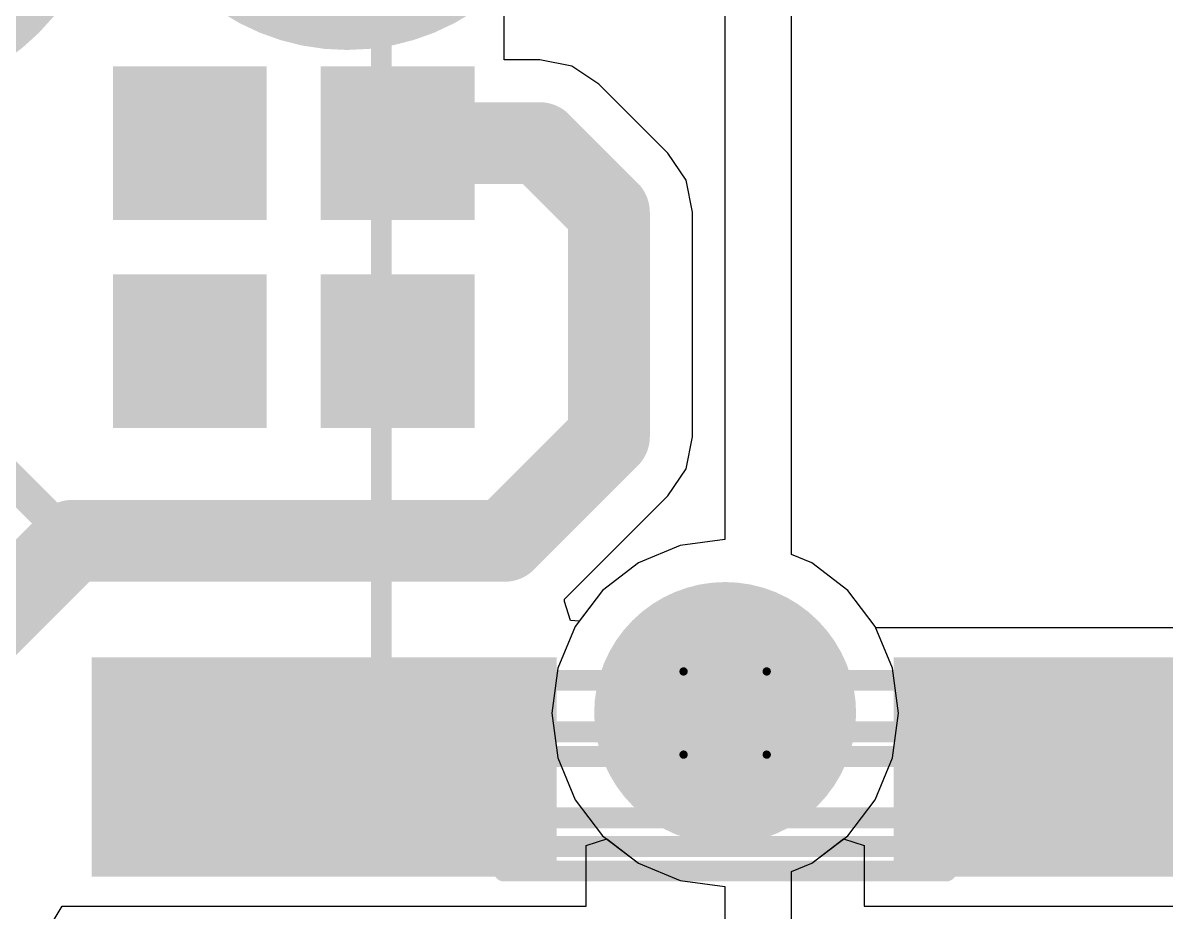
# Model space of a CAD drawing. Header units: millimetres. Extents: x 5 to 399, y 5 to 287.
# Drawn here: x 240.02 to 247, y 134.52 to 139.95 of the extents above; entities that cross this region are included whole.
import ezdxf

# ---------------------------------------------------------------- set-up
doc = ezdxf.new("R2010")
doc.units = ezdxf.units.MM
for name, color, linetype in [('BottomLayer', 5, 'Continuous'), ('BottomOverlay', 54, 'Continuous'), ('BottomPaste', 16, 'Continuous'), ('BottomSolder', 6, 'Continuous'), ('DrillDrawing', 1, 'Continuous'), ('MidLayer1', 16, 'Continuous'), ('MidLayer2', 76, 'Continuous'), ('PadHoleLayer', 156, 'Continuous'), ('TopLayer', 1, 'Continuous'), ('TopOverlay', 2, 'Continuous'), ('TopPaste', 8, 'Continuous'), ('TopSolder', 216, 'Continuous')]:
    doc.layers.add(name, color=color, linetype=linetype)

# ---------------------------------------------------------------- blocks, each defined once
blk = doc.blocks.new('TP1_5MM_B_50')
at = {"layer": 'BottomLayer', "const_width": 0.75}
blk.add_lwpolyline([(-0.375, 0, 1), (0.375, 0, 1)], format="xyb", close=True, dxfattribs=at)
at = {"layer": 'BottomOverlay'}
for points, const_width in [([(1.27, 0, 1), (-1.27, 0, 1)], 0.254), ([(-1.3335, 0, 1), (-1.2065, 0, 1)], 0.127), ([(1.2065, 0, 1), (1.3335, 0, 1)], 0.127)]:
    blk.add_lwpolyline(points, format="xyb", close=True, dxfattribs=dict(at, const_width=const_width))
at = {"layer": 'BottomPaste', "const_width": 0.75}
blk.add_lwpolyline([(-0.375, 0, 1), (0.375, 0, 1)], format="xyb", close=True, dxfattribs=at)
at = {"layer": 'BottomSolder', "const_width": 0.75}
blk.add_lwpolyline([(-0.375, 0, 1), (0.375, 0, 1)], format="xyb", close=True, dxfattribs=at)
blk = doc.blocks.new('TP1_5MM_B_161')
at = {"layer": 'BottomLayer', "const_width": 0.75}
blk.add_lwpolyline([(-0.375, 0, 1), (0.375, 0, 1)], format="xyb", close=True, dxfattribs=at)
at = {"layer": 'BottomOverlay'}
for points, const_width in [([(1.27, 0, 1), (-1.27, 0, 1)], 0.254), ([(-1.3335, 0, 1), (-1.2065, 0, 1)], 0.127), ([(1.2065, 0, 1), (1.3335, 0, 1)], 0.127)]:
    blk.add_lwpolyline(points, format="xyb", close=True, dxfattribs=dict(at, const_width=const_width))
at = {"layer": 'BottomPaste', "const_width": 0.75}
blk.add_lwpolyline([(-0.375, 0, 1), (0.375, 0, 1)], format="xyb", close=True, dxfattribs=at)
at = {"layer": 'BottomSolder', "const_width": 0.75}
blk.add_lwpolyline([(-0.375, 0, 1), (0.375, 0, 1)], format="xyb", close=True, dxfattribs=at)
blk = doc.blocks.new('CON_SMD_50P_ERNI_154765_279')
at = {"layer": 'BottomSolder'}
blk.add_solid([(-17.38, 0.07), (-17.52, 0.07), (-17.38, -0.07), (-17.52, -0.07)], dxfattribs=at)
at = {"layer": 'PadHoleLayer', "const_width": 0.8}
blk.add_lwpolyline([(-17.85, 0, 1), (-17.05, 0, 1)], format="xyb", close=True, dxfattribs=at)
at = {"layer": 'TopLayer'}
for points in [[(-17.18, 3.8), (-18.38, 3.8), (-17.18, 1.1), (-18.38, 1.1)], [(-14.84, 3.67), (-15.64, 3.67), (-14.84, 2.87), (-15.64, 2.87)], [(-13.57, 3.67), (-14.37, 3.67), (-13.57, 2.87), (-14.37, 2.87)], [(-14.84, 2.4), (-15.64, 2.4), (-14.84, 1.6), (-15.64, 1.6)], [(-13.57, 2.4), (-14.37, 2.4), (-13.57, 1.6), (-14.37, 1.6)], [(-17.18, -1.1), (-18.38, -1.1), (-17.18, -3.8), (-18.38, -3.8)]]:
    blk.add_solid(points, dxfattribs=at)
at = {"layer": 'TopOverlay', "const_width": 0.127}
for points in [[(-18.2651, 3.4, -0.414214), (-18.1651, 3.5)], [(-17.3651, 3.5, -0.414214), (-17.2651, 3.4)], [(-15.486, 3.4446, -0.414214), (-15.386, 3.5446)], [(-15.086, 3.5446, -0.414214), (-14.986, 3.4446)], [(-14.216, 3.4446, -0.414214), (-14.116, 3.5446)], [(-13.816, 3.5446, -0.414214), (-13.716, 3.4446)], [(-18.1651, 3.13, -0.414214), (-18.2651, 3.23)], [(-18.0151, 3.13, -0.414214), (-17.9151, 3.03)], [(-17.9151, 2.98, -0.414214), (-18.0151, 2.88)], [(-15.486, 2.1746, -0.414214), (-15.386, 2.2746)], [(-15.086, 2.2746, -0.414214), (-14.986, 2.1746)], [(-14.216, 2.1746, -0.414214), (-14.116, 2.2746)], [(-13.816, 2.2746, -0.414214), (-13.716, 2.1746)], [(-17.9749, 2.05, -0.411194), (-17.7151, 1.75)], [(-17.8249, 2.05, -0.411201), (-17.5651, 1.75)], [(-17.7151, -1.75, -0.411194), (-17.9749, -2.05)], [(-17.5651, -1.75, -0.411201), (-17.8249, -2.05)]]:
    blk.add_lwpolyline(points, format="xyb", dxfattribs=at)
for points in [[(-18.1651, 3.5), (-17.3651, 3.5)], [(-15.386, 3.5446), (-15.086, 3.5446)], [(-14.116, 3.5446), (-13.816, 3.5446)], [(-15.486, 3.4446), (-15.486, 2.9319)], [(-14.986, 3.4446), (-14.986, 2.9319)], [(-14.216, 3.4446), (-14.216, 2.9319)], [(-13.716, 3.4446), (-13.716, 2.9319)], [(-18.2651, 3.4), (-18.2651, 3.23)], [(-17.2651, 3.4), (-17.2651, 2.1)], [(-18.1651, 3.13), (-18.0151, 3.13)], [(-17.9151, 3.03), (-17.9151, 2.98)], [(-18.2651, 2.88), (-17.9651, 2.88)], [(-18.2651, 2.88), (-18.2651, 2.78)], [(-17.9651, 2.88), (-17.9651, 2.78)], [(-17.9651, 2.88), (-17.9151, 2.88)], [(-17.9151, 2.88), (-17.9151, 2.1)], [(-15.486, 2.9319), (-15.486, 2.8835)], [(-15.486, 2.8835), (-14.986, 2.8835)], [(-14.986, 2.9319), (-14.986, 2.8835)], [(-14.216, 2.9319), (-14.216, 2.8835)], [(-14.216, 2.8835), (-13.716, 2.8835)], [(-13.716, 2.9319), (-13.716, 2.8835)], [(-18.2651, 2.78), (-18.2651, 2.1344)], [(-18.2651, 2.78), (-17.9651, 2.78)], [(-17.9651, 2.78), (-17.9651, 2.1344)], [(-15.386, 2.2746), (-15.086, 2.2746)], [(-14.116, 2.2746), (-13.816, 2.2746)], [(-15.486, 2.1746), (-15.486, 1.6619)], [(-14.986, 2.1746), (-14.986, 1.6619)], [(-14.216, 2.1746), (-14.216, 1.6619)], [(-13.716, 2.1746), (-13.716, 1.6619)], [(-18.2651, 2.1344), (-18.2651, 2.1)], [(-18.2651, 2.1344), (-17.9651, 2.1344)], [(-17.9651, 2.1344), (-17.9651, 2.1)], [(-18.2651, 2.1), (-17.9651, 2.1)], [(-18.2651, 2.1), (-18.2651, 2.05)], [(-18.2651, 2.05), (-18.2651, -2.05)], [(-18.2651, 2.05), (-18.0901, 2.05)], [(-18.0901, 2.05), (-17.9749, 2.05)], [(-18.0901, 2.05), (-18.0901, -2.05)], [(-17.9749, 2.05), (-17.8249, 2.05)], [(-17.9651, 2.1), (-17.2501, 2.1)], [(-17.9651, 2.1), (-17.9651, 2.05)], [(-17.2501, 2.1), (-17.1501, 2.1)], [(-17.2501, 2.1), (-17.2501, 1.7)], [(-17.1501, 2.1), (-8.5, 2.1)], [(-17.7151, 1.75), (-17.7151, -1.75)], [(-17.5651, 1.75), (-17.5651, -1.75)], [(-17.2501, 1.7), (-17.2501, -2.1)], [(-15.486, 1.6619), (-15.486, 1.6135)], [(-15.486, 1.6135), (-14.986, 1.6135)], [(-14.986, 1.6619), (-14.986, 1.6135)], [(-14.216, 1.6619), (-14.216, 1.6135)], [(-14.216, 1.6135), (-13.716, 1.6135)], [(-13.716, 1.6619), (-13.716, 1.6135)], [(-18.2651, 1.5), (-18.4151, 1.35)], [(-18.4151, 1.35), (-18.4151, -1.35)], [(-18.4151, 1.35), (-18.2651, 1.35)], [(-17.2001, 0.5), (-16.8501, 0.15)], [(-18.4151, -1.35), (-18.2651, -1.35)], [(-18.4151, -1.35), (-18.2651, -1.5)], [(-18.2651, -2.05), (-18.0901, -2.05)], [(-18.2651, -2.05), (-18.2651, -2.1)], [(-18.0901, -2.05), (-17.9749, -2.05)], [(-17.9749, -2.05), (-17.8249, -2.05)], [(-17.9651, -2.05), (-17.9651, -2.1)], [(-18.2651, -2.1), (-17.9651, -2.1)], [(-18.2651, -2.1), (-18.2651, -2.1344)], [(-18.2651, -2.1344), (-18.2651, -2.78)], [(-18.2651, -2.1344), (-17.9651, -2.1344)], [(-17.9651, -2.1), (-17.2501, -2.1)], [(-17.9651, -2.1), (-17.9651, -2.1344)], [(-17.9651, -2.1344), (-17.9651, -2.78)], [(-17.9151, -2.1), (-17.9151, -2.88)], [(-17.2651, -2.1), (-17.2651, -3.4)], [(-17.2501, -2.1), (-17.2535, -6.4008)]]:
    blk.add_lwpolyline(points, dxfattribs=at)
at = {"layer": 'TopOverlay', "const_width": 0.0635}
for points in [[(-18.1968, 3.5, 1), (-18.1333, 3.5, 1)], [(-18.1968, 3.5, 1), (-18.1333, 3.5, 1)], [(-17.3968, 3.5, 1), (-17.3333, 3.5, 1)], [(-17.3968, 3.5, 1), (-17.3333, 3.5, 1)], [(-15.4177, 3.5446, 1), (-15.3542, 3.5446, 1)], [(-15.4178, 3.5446, 1), (-15.3543, 3.5446, 1)], [(-15.1177, 3.5446, 1), (-15.0542, 3.5446, 1)], [(-15.1177, 3.5446, 1), (-15.0542, 3.5446, 1)], [(-14.1477, 3.5446, 1), (-14.0842, 3.5446, 1)], [(-14.1478, 3.5446, 1), (-14.0843, 3.5446, 1)], [(-13.8477, 3.5446, 1), (-13.7842, 3.5446, 1)], [(-13.8477, 3.5446, 1), (-13.7842, 3.5446, 1)], [(-15.5178, 3.4446, 1), (-15.4543, 3.4446, 1)], [(-15.5178, 3.4446, 1), (-15.4543, 3.4446, 1)], [(-15.0177, 3.4446, 1), (-14.9543, 3.4446, 1)], [(-15.0177, 3.4446, 1), (-14.9543, 3.4446, 1)], [(-14.2478, 3.4446, 1), (-14.1843, 3.4446, 1)], [(-14.2478, 3.4446, 1), (-14.1843, 3.4446, 1)], [(-13.7477, 3.4446, 1), (-13.6843, 3.4446, 1)], [(-13.7477, 3.4446, 1), (-13.6843, 3.4446, 1)], [(-18.2968, 3.4, 1), (-18.2333, 3.4, 1)], [(-18.2968, 3.4, 1), (-18.2333, 3.4, 1)], [(-17.2968, 3.4, 1), (-17.2333, 3.4, 1)], [(-17.2968, 3.4, 1), (-17.2333, 3.4, 1)], [(-18.2968, 3.23, 1), (-18.2333, 3.23, 1)], [(-18.2968, 3.23, 1), (-18.2333, 3.23, 1)], [(-18.1968, 3.13, 1), (-18.1333, 3.13, 1)], [(-18.1968, 3.13, 1), (-18.1333, 3.13, 1)], [(-18.0468, 3.13, 1), (-17.9833, 3.13, 1)], [(-18.0468, 3.13, 1), (-17.9833, 3.13, 1)], [(-17.9468, 3.03, 1), (-17.8833, 3.03, 1)], [(-17.9468, 3.03, 1), (-17.8833, 3.03, 1)], [(-17.9468, 2.98, 1), (-17.8833, 2.98, 1)], [(-17.9468, 2.98, 1), (-17.8833, 2.98, 1)], [(-18.2968, 2.88, 1), (-18.2333, 2.88, 1)], [(-18.2968, 2.88, 1), (-18.2333, 2.88, 1)], [(-18.0468, 2.88, 1), (-17.9833, 2.88, 1)], [(-17.9968, 2.88, 1), (-17.9333, 2.88, 1)], [(-17.9968, 2.88, 1), (-17.9333, 2.88, 1)], [(-17.9968, 2.88, 1), (-17.9333, 2.88, 1)], [(-17.9468, 2.88, 1), (-17.8833, 2.88, 1)], [(-17.9468, 2.88, 1), (-17.8833, 2.88, 1)], [(-15.5178, 2.9319, 1), (-15.4543, 2.9319, 1)], [(-15.5178, 2.9319, 1), (-15.4543, 2.9319, 1)], [(-15.5178, 2.8835, 1), (-15.4543, 2.8835, 1)], [(-15.5178, 2.8835, 1), (-15.4543, 2.8835, 1)], [(-15.0177, 2.9319, 1), (-14.9543, 2.9319, 1)], [(-15.0177, 2.9319, 1), (-14.9543, 2.9319, 1)], [(-15.0177, 2.8835, 1), (-14.9543, 2.8835, 1)], [(-15.0177, 2.8835, 1), (-14.9543, 2.8835, 1)], [(-14.2478, 2.9319, 1), (-14.1843, 2.9319, 1)], [(-14.2478, 2.9319, 1), (-14.1843, 2.9319, 1)], [(-14.2478, 2.8835, 1), (-14.1843, 2.8835, 1)], [(-14.2478, 2.8835, 1), (-14.1843, 2.8835, 1)], [(-13.7477, 2.9319, 1), (-13.6843, 2.9319, 1)], [(-13.7477, 2.9319, 1), (-13.6843, 2.9319, 1)], [(-13.7477, 2.8835, 1), (-13.6843, 2.8835, 1)], [(-13.7477, 2.8835, 1), (-13.6843, 2.8835, 1)], [(-18.2968, 2.78, 1), (-18.2333, 2.78, 1)], [(-18.2968, 2.78, 1), (-18.2333, 2.78, 1)], [(-18.2968, 2.78, 1), (-18.2333, 2.78, 1)], [(-17.9968, 2.78, 1), (-17.9333, 2.78, 1)], [(-17.9968, 2.78, 1), (-17.9333, 2.78, 1)], [(-17.9968, 2.78, 1), (-17.9333, 2.78, 1)], [(-15.4177, 2.2746, 1), (-15.3542, 2.2746, 1)], [(-15.4178, 2.2746, 1), (-15.3543, 2.2746, 1)], [(-15.1177, 2.2746, 1), (-15.0542, 2.2746, 1)], [(-15.1177, 2.2746, 1), (-15.0542, 2.2746, 1)], [(-14.1477, 2.2746, 1), (-14.0842, 2.2746, 1)], [(-14.1478, 2.2746, 1), (-14.0843, 2.2746, 1)], [(-13.8477, 2.2746, 1), (-13.7842, 2.2746, 1)], [(-13.8477, 2.2746, 1), (-13.7842, 2.2746, 1)], [(-15.5178, 2.1746, 1), (-15.4543, 2.1746, 1)], [(-15.5178, 2.1746, 1), (-15.4543, 2.1746, 1)], [(-15.0177, 2.1746, 1), (-14.9543, 2.1746, 1)], [(-15.0177, 2.1746, 1), (-14.9543, 2.1746, 1)], [(-14.2478, 2.1746, 1), (-14.1843, 2.1746, 1)], [(-14.2478, 2.1746, 1), (-14.1843, 2.1746, 1)], [(-13.7477, 2.1746, 1), (-13.6843, 2.1746, 1)], [(-13.7477, 2.1746, 1), (-13.6843, 2.1746, 1)], [(-18.2968, 2.1344, 1), (-18.2333, 2.1344, 1)], [(-18.2968, 2.1344, 1), (-18.2333, 2.1344, 1)], [(-18.2968, 2.1344, 1), (-18.2333, 2.1344, 1)], [(-17.9968, 2.1344, 1), (-17.9333, 2.1344, 1)], [(-17.9968, 2.1344, 1), (-17.9333, 2.1344, 1)], [(-17.9968, 2.1344, 1), (-17.9333, 2.1344, 1)], [(-18.2968, 2.1, 1), (-18.2333, 2.1, 1)], [(-18.2968, 2.1, 1), (-18.2333, 2.1, 1)], [(-18.2968, 2.1, 1), (-18.2333, 2.1, 1)], [(-18.2968, 2.05, 1), (-18.2333, 2.05, 1)], [(-18.2968, 2.05, 1), (-18.2333, 2.05, 1)], [(-18.2968, 2.05, 1), (-18.2333, 2.05, 1)], [(-18.1218, 2.05, 1), (-18.0583, 2.05, 1)], [(-18.1218, 2.05, 1), (-18.0583, 2.05, 1)], [(-18.1218, 2.05, 1), (-18.0583, 2.05, 1)], [(-18.0066, 2.05, 1), (-17.9431, 2.05, 1)], [(-18.0066, 2.05, 1), (-17.9431, 2.05, 1)], [(-18.0066, 2.05, 1), (-17.9431, 2.05, 1)], [(-17.9968, 2.1, 1), (-17.9333, 2.1, 1)], [(-17.9968, 2.1, 1), (-17.9333, 2.1, 1)], [(-17.9968, 2.1, 1), (-17.9333, 2.1, 1)], [(-17.9968, 2.1, 1), (-17.9333, 2.1, 1)], [(-17.9968, 2.05, 1), (-17.9333, 2.05, 1)], [(-17.9468, 2.1, 1), (-17.8833, 2.1, 1)], [(-17.8566, 2.05, 1), (-17.7931, 2.05, 1)], [(-17.8566, 2.05, 1), (-17.7931, 2.05, 1)], [(-17.2968, 2.1, 1), (-17.2333, 2.1, 1)], [(-17.2818, 2.1, 1), (-17.2183, 2.1, 1)], [(-17.2818, 2.1, 1), (-17.2183, 2.1, 1)], [(-17.2818, 2.1, 1), (-17.2183, 2.1, 1)], [(-17.1818, 2.1, 1), (-17.1183, 2.1, 1)], [(-17.1818, 2.1, 1), (-17.1183, 2.1, 1)], [(-17.7468, 1.75, 1), (-17.6833, 1.75, 1)], [(-17.7468, 1.75, 1), (-17.6833, 1.75, 1)], [(-17.5968, 1.75, 1), (-17.5333, 1.75, 1)], [(-17.5968, 1.75, 1), (-17.5333, 1.75, 1)], [(-17.2818, 1.7, 1), (-17.2183, 1.7, 1)], [(-17.2818, 1.7, 1), (-17.2183, 1.7, 1)], [(-15.5178, 1.6619, 1), (-15.4543, 1.6619, 1)], [(-15.5178, 1.6619, 1), (-15.4543, 1.6619, 1)], [(-15.5178, 1.6135, 1), (-15.4543, 1.6135, 1)], [(-15.5178, 1.6135, 1), (-15.4543, 1.6135, 1)], [(-15.0177, 1.6619, 1), (-14.9543, 1.6619, 1)], [(-15.0177, 1.6619, 1), (-14.9543, 1.6619, 1)], [(-15.0177, 1.6135, 1), (-14.9543, 1.6135, 1)], [(-15.0177, 1.6135, 1), (-14.9543, 1.6135, 1)], [(-14.2478, 1.6619, 1), (-14.1843, 1.6619, 1)], [(-14.2478, 1.6619, 1), (-14.1843, 1.6619, 1)], [(-14.2478, 1.6135, 1), (-14.1843, 1.6135, 1)], [(-14.2478, 1.6135, 1), (-14.1843, 1.6135, 1)], [(-13.7477, 1.6619, 1), (-13.6843, 1.6619, 1)], [(-13.7477, 1.6619, 1), (-13.6843, 1.6619, 1)], [(-13.7477, 1.6135, 1), (-13.6843, 1.6135, 1)], [(-13.7477, 1.6135, 1), (-13.6843, 1.6135, 1)], [(-18.2968, 1.5, 1), (-18.2333, 1.5, 1)], [(-18.4468, 1.35, 1), (-18.3833, 1.35, 1)], [(-18.4468, 1.35, 1), (-18.3833, 1.35, 1)], [(-18.4468, 1.35, 1), (-18.3833, 1.35, 1)], [(-18.2968, 1.35, 1), (-18.2333, 1.35, 1)], [(-17.2318, 0.5, 1), (-17.1683, 0.5, 1)], [(-16.8818, 0.15, 1), (-16.8183, 0.15, 1)], [(-18.4468, -1.35, 1), (-18.3833, -1.35, 1)], [(-18.4468, -1.35, 1), (-18.3833, -1.35, 1)], [(-18.4468, -1.35, 1), (-18.3833, -1.35, 1)], [(-18.2968, -1.35, 1), (-18.2333, -1.35, 1)], [(-18.2968, -1.5, 1), (-18.2333, -1.5, 1)], [(-17.7468, -1.75, 1), (-17.6833, -1.75, 1)], [(-17.7468, -1.75, 1), (-17.6833, -1.75, 1)], [(-17.5968, -1.75, 1), (-17.5333, -1.75, 1)], [(-17.5968, -1.75, 1), (-17.5333, -1.75, 1)], [(-18.2968, -2.05, 1), (-18.2333, -2.05, 1)], [(-18.2968, -2.05, 1), (-18.2333, -2.05, 1)], [(-18.2968, -2.05, 1), (-18.2333, -2.05, 1)], [(-18.1218, -2.05, 1), (-18.0583, -2.05, 1)], [(-18.1218, -2.05, 1), (-18.0583, -2.05, 1)], [(-18.1218, -2.05, 1), (-18.0583, -2.05, 1)], [(-18.0066, -2.05, 1), (-17.9431, -2.05, 1)], [(-18.0066, -2.05, 1), (-17.9431, -2.05, 1)], [(-18.0066, -2.05, 1), (-17.9431, -2.05, 1)], [(-17.9968, -2.05, 1), (-17.9333, -2.05, 1)], [(-17.8566, -2.05, 1), (-17.7931, -2.05, 1)], [(-17.8566, -2.05, 1), (-17.7931, -2.05, 1)], [(-18.2968, -2.1, 1), (-18.2333, -2.1, 1)], [(-18.2968, -2.1, 1), (-18.2333, -2.1, 1)], [(-18.2968, -2.1, 1), (-18.2333, -2.1, 1)], [(-18.2968, -2.1344, 1), (-18.2333, -2.1344, 1)], [(-18.2968, -2.1344, 1), (-18.2333, -2.1344, 1)], [(-18.2968, -2.1344, 1), (-18.2333, -2.1344, 1)], [(-17.9968, -2.1, 1), (-17.9333, -2.1, 1)], [(-17.9968, -2.1, 1), (-17.9333, -2.1, 1)], [(-17.9968, -2.1, 1), (-17.9333, -2.1, 1)], [(-17.9968, -2.1, 1), (-17.9333, -2.1, 1)], [(-17.9968, -2.1344, 1), (-17.9333, -2.1344, 1)], [(-17.9968, -2.1344, 1), (-17.9333, -2.1344, 1)], [(-17.9968, -2.1344, 1), (-17.9333, -2.1344, 1)], [(-17.9468, -2.1, 1), (-17.8833, -2.1, 1)], [(-17.2968, -2.1, 1), (-17.2333, -2.1, 1)], [(-17.2818, -2.1, 1), (-17.2183, -2.1, 1)], [(-17.2818, -2.1, 1), (-17.2183, -2.1, 1)], [(-17.2818, -2.1, 1), (-17.2183, -2.1, 1)]]:
    blk.add_lwpolyline(points, format="xyb", close=True, dxfattribs=at)
at = {"layer": 'TopPaste'}
for points in [[(-17.18, 3.8), (-18.38, 3.8), (-17.18, 1.1), (-18.38, 1.1)], [(-14.84, 3.67), (-15.64, 3.67), (-14.84, 2.87), (-15.64, 2.87)], [(-13.57, 3.67), (-14.37, 3.67), (-13.57, 2.87), (-14.37, 2.87)], [(-14.84, 2.4), (-15.64, 2.4), (-14.84, 1.6), (-15.64, 1.6)], [(-13.57, 2.4), (-14.37, 2.4), (-13.57, 1.6), (-14.37, 1.6)], [(-17.18, -1.1), (-18.38, -1.1), (-17.18, -3.8), (-18.38, -3.8)]]:
    blk.add_solid(points, dxfattribs=at)
at = {"layer": 'TopSolder'}
for points in [[(-17.11, 3.87), (-18.45, 3.87), (-17.11, 1.03), (-18.45, 1.03)], [(-14.77, 3.74), (-15.71, 3.74), (-14.77, 2.8), (-15.71, 2.8)], [(-13.5, 3.74), (-14.44, 3.74), (-13.5, 2.8), (-14.44, 2.8)], [(-14.77, 2.47), (-15.71, 2.47), (-14.77, 1.53), (-15.71, 1.53)], [(-13.5, 2.47), (-14.44, 2.47), (-13.5, 1.53), (-14.44, 1.53)], [(-17.38, 0.07), (-17.52, 0.07), (-17.38, -0.07), (-17.52, -0.07)], [(-17.11, -1.03), (-18.45, -1.03), (-17.11, -3.87), (-18.45, -3.87)]]:
    blk.add_solid(points, dxfattribs=at)

msp = doc.modelspace()

# ---------------------------------------------------------------- linework, layer by layer
at = {"layer": 'BottomLayer'}
for p, q in [((244.7124, 136.7035), (244.7124, 142.2695)), ((244.3046, 141.6957), (244.3046, 136.794)), ((244.0323, 136.7582), (243.7769, 136.6524)), ((244.3046, 136.794), (244.0323, 136.7582)), ((244.8359, 136.6524), (244.7124, 136.7035)), ((243.7769, 136.6524), (243.5575, 136.4841)), ((245.0553, 136.4841), (244.8359, 136.6524)), ((243.5575, 136.4841), (243.3892, 136.2647)), ((245.2236, 136.2647), (245.0553, 136.4841)), ((243.3892, 136.2647), (243.2834, 136.0093)), ((245.3294, 136.0093), (245.2236, 136.2647)), ((243.2834, 136.0093), (243.2473, 135.7352)), ((245.3655, 135.7352), (245.3294, 136.0093)), ((243.2473, 135.7352), (243.2834, 135.4611)), ((245.3294, 135.4611), (245.3655, 135.7352)), ((243.2834, 135.4611), (243.3892, 135.2057)), ((245.2236, 135.2057), (245.3294, 135.4611)), ((243.3892, 135.2057), (243.5575, 134.9863)), ((245.0553, 134.9863), (245.2236, 135.2057)), ((243.5575, 134.9863), (243.7769, 134.818)), ((244.8359, 134.818), (245.0553, 134.9863)), ((243.7769, 134.818), (244.0323, 134.7122)), ((244.7124, 134.7669), (244.8359, 134.818)), ((244.7124, 122.2076), (244.7124, 134.7669)), ((244.0323, 134.7122), (244.3046, 134.6764)), ((244.3046, 134.6764), (244.3046, 122.9466))]:
    msp.add_line(p, q, dxfattribs=at)
at = {"layer": 'DrillDrawing', "const_width": 0.0508}
for points in [[(244.0524, 135.9892), (244.5604, 135.9892)], [(244.0524, 135.4812), (244.0524, 135.9892)], [(244.5604, 135.4812), (244.5604, 135.9892)], [(244.0524, 135.4812), (244.5604, 135.4812)]]:
    msp.add_lwpolyline(points, dxfattribs=at)
at = {"layer": 'DrillDrawing', "const_width": 0.0254}
for points in [[(244.0397, 135.9892, 1), (244.0651, 135.9892, 1)], [(244.0397, 135.9892, 1), (244.0651, 135.9892, 1)], [(244.5477, 135.9892, 1), (244.5731, 135.9892, 1)], [(244.5477, 135.9892, 1), (244.5731, 135.9892, 1)], [(244.0397, 135.4812, 1), (244.0651, 135.4812, 1)], [(244.0397, 135.4812, 1), (244.0651, 135.4812, 1)], [(244.5477, 135.4812, 1), (244.5731, 135.4812, 1)], [(244.5477, 135.4812, 1), (244.5731, 135.4812, 1)]]:
    msp.add_lwpolyline(points, format="xyb", close=True, dxfattribs=at)
at = {"layer": 'MidLayer1'}
for p, q in [((244.7124, 136.7035), (244.7124, 146.2725)), ((244.3045, 143.2006), (244.3046, 136.794)), ((244.0323, 136.7582), (243.7769, 136.6524)), ((244.3046, 136.794), (244.0323, 136.7582)), ((244.8359, 136.6524), (244.7124, 136.7035)), ((243.7769, 136.6524), (243.5575, 136.4841)), ((245.0553, 136.4841), (244.8359, 136.6524)), ((243.5575, 136.4841), (243.3892, 136.2647)), ((245.2236, 136.2647), (245.0553, 136.4841)), ((243.3892, 136.2647), (243.2834, 136.0093)), ((245.3294, 136.0093), (245.2236, 136.2647)), ((243.2834, 136.0093), (243.2473, 135.7352)), ((245.3655, 135.7352), (245.3294, 136.0093)), ((243.2473, 135.7352), (243.2834, 135.4611)), ((245.3294, 135.4611), (245.3655, 135.7352)), ((243.2834, 135.4611), (243.3892, 135.2057)), ((245.2236, 135.2057), (245.3294, 135.4611)), ((243.3892, 135.2057), (243.5575, 134.9863)), ((245.0553, 134.9863), (245.2236, 135.2057)), ((243.5575, 134.9863), (243.7769, 134.818)), ((244.8359, 134.818), (245.0553, 134.9863)), ((243.7769, 134.818), (244.0323, 134.7122)), ((244.7124, 134.7669), (244.8359, 134.818)), ((244.7124, 122.1684), (244.7124, 134.7669)), ((244.0323, 134.7122), (244.3046, 134.6764)), ((244.3046, 134.6764), (244.3046, 122.9466))]:
    msp.add_line(p, q, dxfattribs=at)
at = {"layer": 'MidLayer2'}
for p, q in [((244.3045, 146.2727), (244.3046, 136.794)), ((244.7124, 136.7035), (244.7124, 146.2727)), ((244.0323, 136.7582), (243.7769, 136.6524)), ((244.3046, 136.794), (244.0323, 136.7582)), ((244.8359, 136.6524), (244.7124, 136.7035)), ((243.7769, 136.6524), (243.5575, 136.4841)), ((245.0553, 136.4841), (244.8359, 136.6524)), ((243.5575, 136.4841), (243.3892, 136.2647)), ((245.2236, 136.2647), (245.0553, 136.4841)), ((243.3892, 136.2647), (243.2834, 136.0093)), ((245.3294, 136.0093), (245.2236, 136.2647)), ((243.2834, 136.0093), (243.2473, 135.7352)), ((245.3655, 135.7352), (245.3294, 136.0093)), ((243.2473, 135.7352), (243.2834, 135.4611)), ((245.3294, 135.4611), (245.3655, 135.7352)), ((243.2834, 135.4611), (243.3892, 135.2057)), ((245.2236, 135.2057), (245.3294, 135.4611)), ((243.3892, 135.2057), (243.5575, 134.9863)), ((245.0553, 134.9863), (245.2236, 135.2057)), ((243.5575, 134.9863), (243.7769, 134.818)), ((244.8359, 134.818), (245.0553, 134.9863)), ((243.7769, 134.818), (244.0323, 134.7122)), ((244.7124, 134.7669), (244.8359, 134.818)), ((244.7124, 122.1684), (244.7124, 134.7669)), ((244.0323, 134.7122), (244.3046, 134.6764)), ((244.3046, 134.6764), (244.3046, 132.7853))]:
    msp.add_line(p, q, dxfattribs=at)
at = {"layer": 'TopLayer'}
for p, q in [((244.3046, 146.3618), (244.3046, 136.794)), ((244.7124, 136.7035), (244.7124, 146.3618)), ((242.9564, 139.725), (242.9564, 141.153)), ((243.175, 139.725), (242.9564, 139.725)), ((243.3701, 139.6862), (243.175, 139.725)), ((243.5355, 139.5757), (243.3701, 139.6862)), ((243.9569, 139.1543), (243.5355, 139.5757)), ((244.0674, 138.9889), (243.9569, 139.1543)), ((244.1062, 138.7938), (244.0674, 138.9889)), ((244.1062, 137.4222), (244.1062, 138.7938)), ((244.0674, 137.2271), (244.1062, 137.4222)), ((243.9569, 137.0617), (244.0674, 137.2271)), ((243.3248, 136.4296), (243.9569, 137.0617)), ((244.0323, 136.7582), (243.7769, 136.6524)), ((244.3046, 136.794), (244.0323, 136.7582)), ((244.8359, 136.6524), (244.7124, 136.7035)), ((243.7769, 136.6524), (243.5575, 136.4841)), ((245.0553, 136.4841), (244.8359, 136.6524)), ((243.5575, 136.4841), (243.4139, 136.2968)), ((245.2236, 136.2647), (245.0553, 136.4841)), ((243.3251, 136.4164), (243.3248, 136.4296)), ((243.361, 136.3001), (243.3251, 136.4164)), ((243.4139, 136.2968), (243.361, 136.3001)), ((245.2275, 136.2552), (245.2236, 136.2647)), ((248.3564, 136.2552), (245.2275, 136.2552)), ((243.4564, 134.9268), (243.5834, 134.9665)), ((243.5834, 134.9665), (243.7769, 134.818)), ((244.8359, 134.818), (245.0294, 134.9665)), ((245.0294, 134.9665), (245.1564, 134.9268)), ((243.4564, 134.5552), (243.4564, 134.9268)), ((245.1564, 134.9268), (245.1564, 134.5552)), ((243.7769, 134.818), (244.0323, 134.7122)), ((244.7124, 134.7669), (244.8359, 134.818)), ((244.7124, 122.2076), (244.7124, 134.7669)), ((244.0323, 134.7122), (244.3046, 134.6764)), ((244.3046, 134.6764), (244.3046, 132.7853)), ((240.1946, 134.4538), (240.2564, 134.5552)), ((240.2564, 134.5552), (243.4564, 134.5552)), ((245.1564, 134.5552), (248.3564, 134.5552))]:
    msp.add_line(p, q, dxfattribs=at)
for points, const_width in [([(242.3064, 139.2152), (243.175, 139.2152)], 0.5), ([(243.175, 139.2152), (243.5964, 138.7938)], 0.5), ([(243.5964, 137.4222), (243.5964, 138.7938)], 0.5), ([(242.9614, 136.7872), (243.5964, 137.4222)], 0.5), ([(239.8626, 137.2444), (240.3198, 136.7872)], 0.2), ([(239.6848, 136.1522), (240.3198, 136.7872)], 0.5), ([(240.3198, 136.7872), (242.9614, 136.7872)], 0.5)]:
    msp.add_lwpolyline(points, dxfattribs=dict(at, const_width=const_width))
for points, const_width in [([(242.1814, 139.2152, 1), (242.4314, 139.2152, 1)], 0.25), ([(243.05, 139.2152, 1), (243.3, 139.2152, 1)], 0.25), ([(243.05, 139.2152, 1), (243.3, 139.2152, 1)], 0.25), ([(243.4714, 138.7938, 1), (243.7214, 138.7938, 1)], 0.25), ([(243.4714, 138.7938, 1), (243.7214, 138.7938, 1)], 0.25), ([(243.4714, 137.4222, 1), (243.7214, 137.4222, 1)], 0.25), ([(243.4714, 137.4222, 1), (243.7214, 137.4222, 1)], 0.25), ([(240.1948, 136.7872, 1), (240.4448, 136.7872, 1)], 0.25), ([(240.1948, 136.7872, 1), (240.4448, 136.7872, 1)], 0.25), ([(242.8364, 136.7872, 1), (243.0864, 136.7872, 1)], 0.25), ([(242.8364, 136.7872, 1), (243.0864, 136.7872, 1)], 0.25), ([(240.2698, 136.7872, 1), (240.3698, 136.7872, 1)], 0.1)]:
    msp.add_lwpolyline(points, format="xyb", close=True, dxfattribs=dict(at, const_width=const_width))

# ---------------------------------------------------------------- block references
at = {"rotation": 90}
for name, p in [('CON_SMD_50P_ERNI_154765_279', (244.3064, 153.1852)), ('TP1_5MM_B_161', (241.9962, 141.1814)), ('TP1_5MM_B_50', (239.126, 140.8766))]:
    msp.add_blockref(name, p, dxfattribs=at)

doc.saveas('drawing.dxf')
